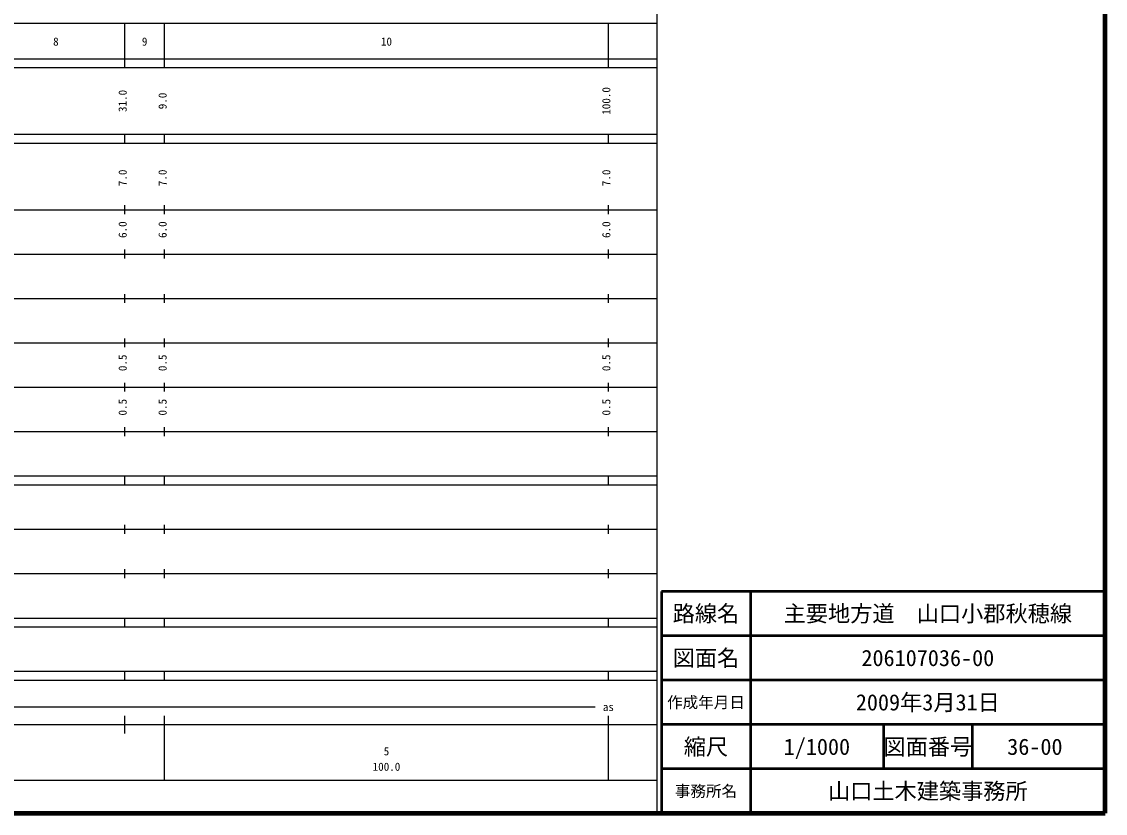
# Model space of a CAD drawing. Units: millimetres on the paper, enlarged 1000 times. Extents: x 40000 to 680000, y 20000 to 380000.
# Drawn here: x 435787 to 680000, y 20000 to 198357 of the extents above; entities that cross this region are included whole.
import ezdxf
from ezdxf.enums import TextEntityAlignment as Align

# ---------------------------------------------------------------- set-up
doc = ezdxf.new("R2010")
doc.units = ezdxf.units.MM
doc.header["$LTSCALE"] = 1000
for name, color, linetype, lineweight in [('M-TTL', 2, 'Continuous', 140), ('M-TTL-BAND', 7, 'Continuous', 25), ('M-TTL-FRAM', 2, 'Continuous', 50), ('M-TTL-LINE', 7, 'Continuous', 50)]:
    doc.layers.add(name, color=color, linetype=linetype, lineweight=lineweight)
doc.layers.add('M-TTL-TXT', color=7, linetype='Continuous')
doc.styles.add('ＭＳ ゴシック', font='')
doc.styles.get('ＭＳ ゴシック').set_extended_font_data('MS Gothic')

msp = doc.modelspace()

# ---------------------------------------------------------------- linework, layer by layer
at = {"layer": 'M-TTL'}
for p, q in [((680000, 20000), (680000, 380000)), ((40000, 20000), (680000, 20000))]:
    msp.add_line(p, q, dxfattribs=at)
at = {"layer": 'M-TTL-BAND'}
for p, q in [((579000, 20000), (579000, 370000)), ((68000, 198000), (579000, 198000)), ((459000, 188000), (459000, 198000)), ((468000, 188000), (468000, 198000)), ((568000, 188000), (568000, 198000)), ((40000, 190000), (579000, 190000)), ((40000, 188000), (579000, 188000)), ((40000, 173000), (579000, 173000)), ((40000, 171000), (579000, 171000)), ((459000, 171000), (459000, 173000)), ((468000, 171000), (468000, 173000)), ((568000, 171000), (568000, 173000)), ((459000, 155000), (459000, 157000)), ((468000, 155000), (468000, 157000)), ((568000, 155000), (568000, 157000)), ((40000, 156000), (579000, 156000)), ((459000, 145000), (459000, 147000)), ((468000, 145000), (468000, 147000)), ((568000, 145000), (568000, 147000)), ((46000, 146000), (579000, 146000)), ((459000, 135000), (459000, 137000)), ((468000, 135000), (468000, 137000)), ((568000, 135000), (568000, 137000)), ((52000, 136000), (579000, 136000)), ((459000, 125000), (459000, 127000)), ((468000, 125000), (468000, 127000)), ((568000, 125000), (568000, 127000)), ((46000, 126000), (579000, 126000)), ((52000, 116000), (579000, 116000)), ((459000, 115000), (459000, 117000)), ((468000, 115000), (468000, 117000)), ((568000, 115000), (568000, 117000)), ((46000, 106000), (579000, 106000)), ((459000, 105000), (459000, 107000)), ((468000, 105000), (468000, 107000)), ((568000, 105000), (568000, 107000)), ((40000, 96000), (579000, 96000)), ((459000, 94000), (459000, 96000)), ((468000, 94000), (468000, 96000)), ((568000, 94000), (568000, 96000)), ((40000, 94000), (579000, 94000)), ((49000, 84000), (579000, 84000)), ((459000, 83000), (459000, 85000)), ((468000, 83000), (468000, 85000)), ((568000, 83000), (568000, 85000)), ((40000, 74000), (579000, 74000)), ((459000, 73000), (459000, 75000)), ((468000, 73000), (468000, 75000)), ((568000, 73000), (568000, 75000)), ((40000, 64000), (579000, 64000)), ((459000, 62000), (459000, 64000)), ((468000, 62000), (468000, 64000)), ((568000, 62000), (568000, 64000)), ((40000, 62000), (579000, 62000)), ((40000, 52000), (579000, 52000)), ((459000, 50000), (459000, 52000)), ((468000, 50000), (468000, 52000)), ((568000, 50000), (568000, 52000)), ((40000, 50000), (579000, 50000)), ((71000, 44000), (565000, 44000)), ((459000, 38000), (459000, 42000)), ((468000, 27500), (468000, 42000)), ((568000, 27500), (568000, 42000)), ((40000, 40000), (579000, 40000)), ((68000, 27500), (579000, 27500))]:
    msp.add_line(p, q, dxfattribs=at)
at = {"layer": 'M-TTL-FRAM'}
for p, q in [((680000, 70000), (580000, 70000)), ((580000, 70000), (580000, 20000))]:
    msp.add_line(p, q, dxfattribs=at)
at = {"layer": 'M-TTL-LINE'}
for p, q in [((600000, 70000), (600000, 20000)), ((680000, 60000), (580000, 60000)), ((680000, 50000), (580000, 50000)), ((680000, 40000), (580000, 40000)), ((630000, 40000), (630000, 30000)), ((650000, 40000), (650000, 30000)), ((680000, 30000), (580000, 30000))]:
    msp.add_line(p, q, dxfattribs=at)

# ---------------------------------------------------------------- texts
at = {"layer": 'M-TTL-BAND', "style": 'ＭＳ ゴシック'}
for s, p in [('8', (443500, 192405)), ('9', (463500, 192405)), ('10', (518000, 192405)), ('as', (568000, 42500)), ('5', (518000, 32523)), ('100.0', (518000, 29033))]:
    msp.add_text(s, height=1833, dxfattribs=at).set_placement(p, align=Align.BOTTOM_CENTER)
for s, p in [('100.0', (569000, 180500)), ('31.0', (460000, 180500)), ('9.0', (469000, 180500)), ('7.0', (460000, 163174)), ('7.0', (469000, 163174)), ('7.0', (569000, 163174)), ('6.0', (460000, 151500)), ('6.0', (469000, 151500)), ('6.0', (569000, 151500)), ('0.5', (460000, 121500)), ('0.5', (469000, 121500)), ('0.5', (569000, 121500)), ('0.5', (460000, 111500)), ('0.5', (469000, 111500)), ('0.5', (569000, 111500))]:
    msp.add_text(s, height=1833, rotation=90, dxfattribs=at).set_placement(p, align=Align.BOTTOM_CENTER)
at = {"layer": 'M-TTL-TXT', "style": 'ＭＳ ゴシック'}
for s, height, p in [('路線名', 3666, (590000, 65000)), ('路線名', 3666, (590000, 65000)), ('主要地方道\u3000山口小郡秋穂線', 3666, (640000, 65000)), ('図面名', 3666, (590000, 55000)), ('図面名', 3666, (590000, 55000)), ('206107036-00', 3666, (640000, 55000)), ('作成年月日', 2566, (590000, 45000)), ('作成年月日', 2566, (590000, 45000)), ('2009年3月31日', 3666, (640000, 45000)), ('縮尺', 3666, (590000, 35000)), ('縮尺', 3666, (590000, 35000)), ('1/1000', 3666, (615000, 35000)), ('図面番号', 3666, (640000, 35000)), ('図面番号', 3666, (640000, 35000)), ('36-00', 3666, (664125, 35000)), ('山口土木建築事務所', 3666, (640000, 25000)), ('事務所名', 2566, (590000, 25000)), ('事務所名', 2566, (590000, 25000))]:
    msp.add_text(s, height=height, dxfattribs=at).set_placement(p, align=Align.MIDDLE_CENTER)

doc.saveas('drawing.dxf')
